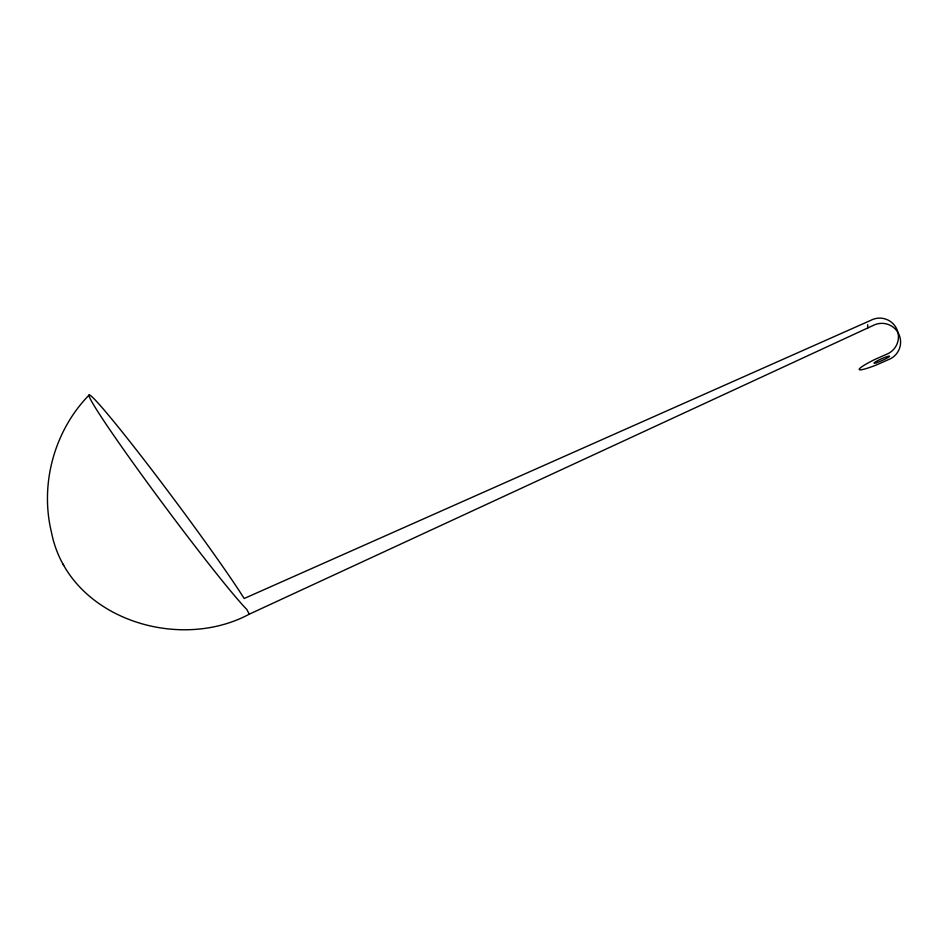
<?xml version="1.0" encoding="UTF-8"?>
<svg xmlns="http://www.w3.org/2000/svg" width="948" height="948" viewBox="0 0 948 948"><rect width="100%" height="100%" fill="white"/><g stroke="black" fill="none" stroke-linecap="round" stroke-linejoin="round"><path stroke-width="1.42" d="M89.242 394.901C54.297 430.511 39.615 484.167 51.536 532.61C68.268 617.681 177.549 652.722 249.253 614.185L872.67 325.697A18.877 18.77 -22.3 0 1 898.277 333.032A18.877 18.77 -22.3 0 1 890.812 358.581L876.58 364.897A29.175 3.081 -24 0 1 859.232 369.495A29.175 3.081 -24 0 1 874.435 359.648L888.667 353.331A18.877 18.77 -22.3 0 0 896.133 327.795A18.877 18.77 -22.3 0 0 870.525 320.46L244.169 598.508A136.038 5.807 53.3 0 0 118.062 426.79A136.038 5.807 53.3 0 0 123.607 449.565A136.038 5.807 53.3 0 0 246.847 609.493L249.253 614.185M62.971 564.107L63.741 565.435M867.681 324.726L867.811 327.854M876.616 362.681A8.556 0.901 -24 0 0 889.449 356.507A8.556 0.901 -24 0 0 879.234 359.861A8.556 0.901 -24 0 0 876.616 362.681"/></g></svg>
